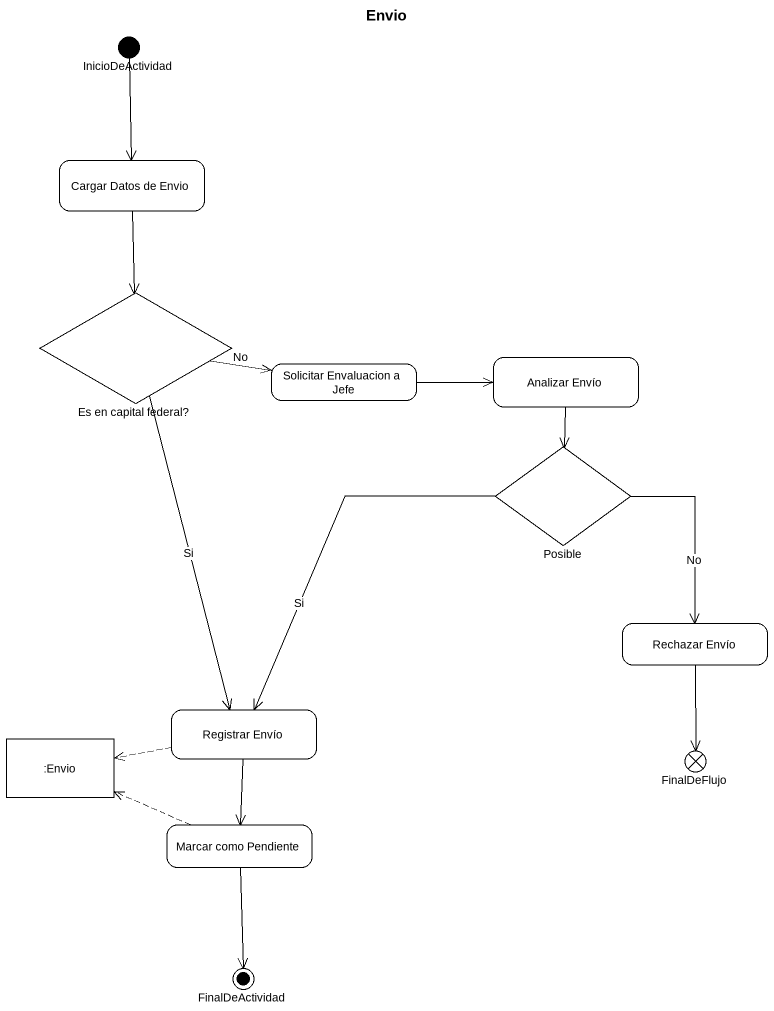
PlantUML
@startuml
title Envio
hide empty description
state InicioDeActividad <<start>>
state "Cargar Datos de Envio" as Cargar_Datos_de_Envio
state "Es en capital federal?" as Es_en_capital_federal <<choice>>
state "Solicitar Envaluacion a Jefe" as Solicitar_Envaluacion_a_Jefe
state "Analizar Envío" as Analizar_Envío
state Posible <<choice>>
state "Rechazar Envío" as Rechazar_Envío
state "Registrar Envío" as Registrar_Envío
state ":Envio" as Envio <<object>>
state FinalDeFlujo <<end>>
state "Marcar como Pendiente" as Marcar_como_Pendiente
state FinalDeActividad <<end>>
InicioDeActividad --> Cargar_Datos_de_Envio
Cargar_Datos_de_Envio --> Es_en_capital_federal
Es_en_capital_federal -right-> Solicitar_Envaluacion_a_Jefe : No
Es_en_capital_federal --> Registrar_Envío : Si
Solicitar_Envaluacion_a_Jefe -right-> Analizar_Envío
Analizar_Envío --> Posible
Posible --> Rechazar_Envío : No
Posible --> Registrar_Envío : Si
Rechazar_Envío --> FinalDeFlujo
Registrar_Envío -left[dashed]-> Envio
Registrar_Envío --> Marcar_como_Pendiente
Marcar_como_Pendiente -left[dashed]-> Envio
Marcar_como_Pendiente --> FinalDeActividad
@enduml
